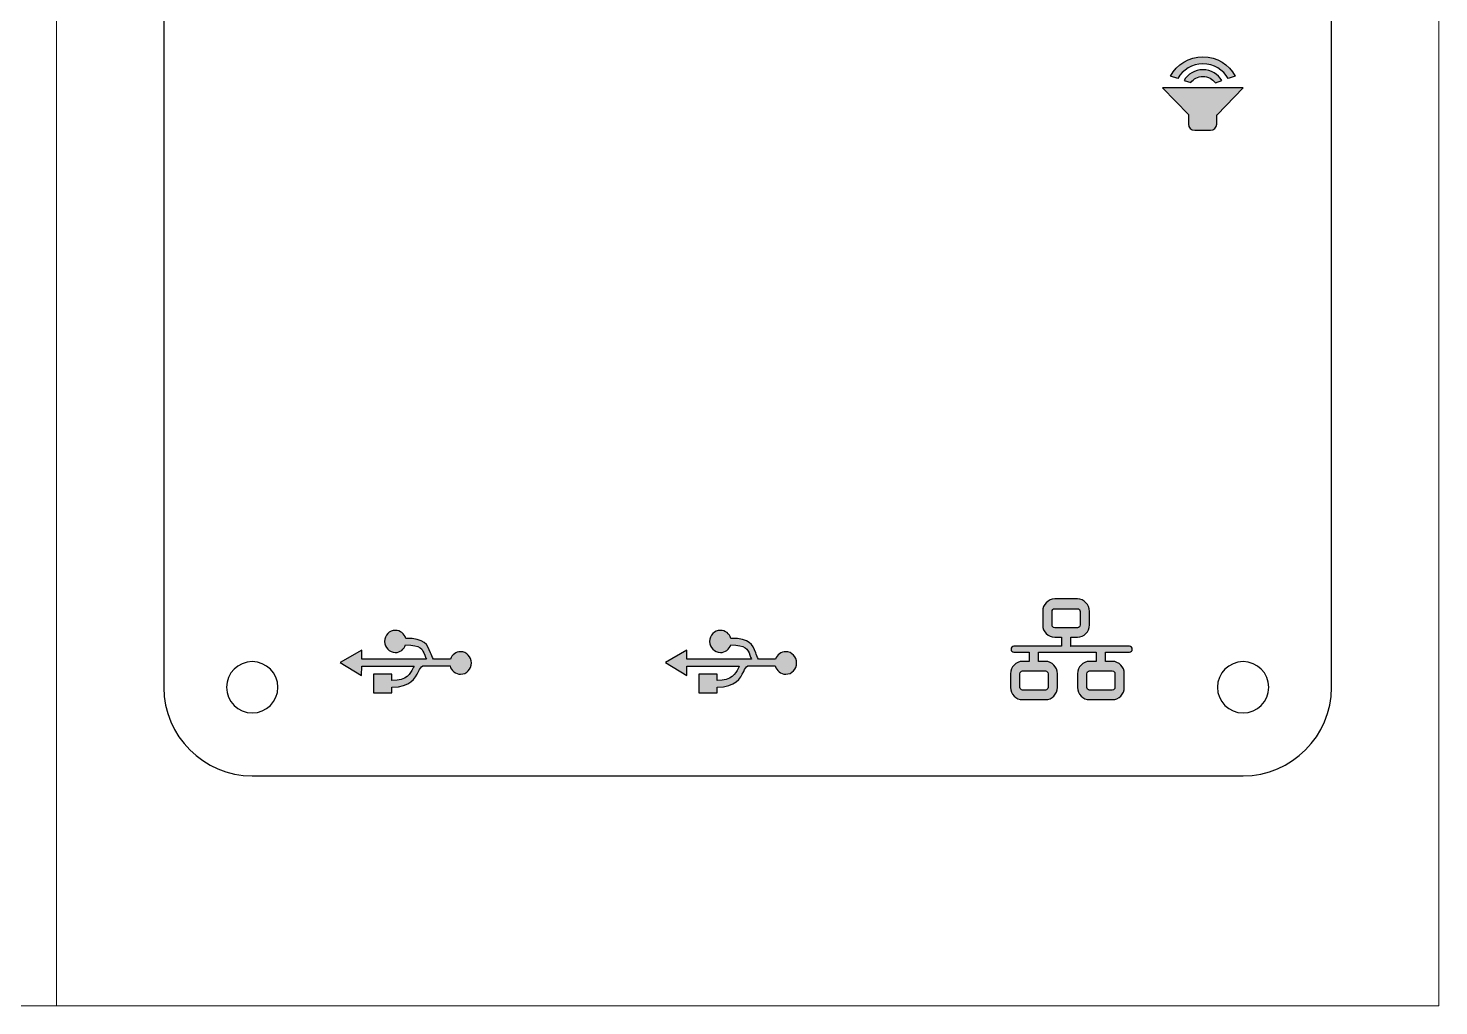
# Model space of a CAD drawing. Header units: millimetres. Extents: x -1309 to 1857, y -1546 to 39.
# Drawn here: x 639 to 718.8, y -515.6 to -460.4 of the extents above; entities that cross this region are included whole.
import ezdxf

# ---------------------------------------------------------------- set-up
doc = ezdxf.new("R2010")
doc.units = ezdxf.units.MM
doc.header["$LTSCALE"] = 0.5
doc.layers.get('0').update_dxf_attribs({"lineweight": 18})
doc.layers.add('red', color=7, linetype='Continuous')

msp = doc.modelspace()

# ---------------------------------------------------------------- hatches: boundary and pattern name
at = {"layer": 'red'}
h = msp.add_hatch(color=256, dxfattribs=at)
h.dxf.hatch_style = 2
edge = h.paths.add_edge_path()
edge.add_spline(control_points=[(707.236, -463.084), (707.236, -463.084), (706.848, -463.226), (706.848, -463.226), (706.57, -462.734), (706.037, -462.397), (705.42, -462.397), (704.806, -462.397), (704.279, -462.73), (704, -463.217), (704, -463.217), (703.594, -463.084), (703.594, -463.084), (703.932, -462.438), (704.624, -461.991), (705.42, -461.991), (706.216, -461.991), (706.899, -462.438), (707.236, -463.084)], knot_values=[0, 0, 0, 0, 1, 1, 1, 2, 2, 2, 3, 3, 3, 4, 4, 4, 5, 5, 5, 6, 6, 6, 6], degree=3, periodic=0)
edge = h.paths.add_edge_path()
edge.add_spline(control_points=[(706.218, -465.27), (706.218, -465.27), (707.695, -463.755), (707.695, -463.755), (707.695, -463.755), (703.144, -463.755), (703.144, -463.755), (703.144, -463.755), (704.599, -465.25), (704.599, -465.25), (704.599, -465.25), (704.599, -465.802), (704.599, -465.802), (704.599, -465.993), (704.759, -466.148), (704.955, -466.148), (704.955, -466.148), (705.842, -466.148), (705.842, -466.148), (706.038, -466.148), (706.198, -465.993), (706.198, -465.802), (706.198, -465.802), (706.198, -465.27), (706.198, -465.27), (706.198, -465.27), (706.218, -465.27), (706.218, -465.27)], knot_values=[0, 0, 0, 0, 1, 1, 1, 2, 2, 2, 3, 3, 3, 4, 4, 4, 5, 5, 5, 6, 6, 6, 7, 7, 7, 8, 8, 8, 9, 9, 9, 9], degree=3, periodic=0)
edge = h.paths.add_edge_path()
edge.add_spline(control_points=[(705.419, -462.73), (704.964, -462.73), (704.571, -462.972), (704.355, -463.328), (704.355, -463.328), (704.732, -463.449), (704.732, -463.449), (704.887, -463.242), (705.136, -463.106), (705.419, -463.106), (705.711, -463.106), (705.97, -463.25), (706.123, -463.469), (706.123, -463.469), (706.491, -463.343), (706.491, -463.343), (706.278, -462.979), (705.88, -462.73), (705.419, -462.73)], knot_values=[0, 0, 0, 0, 0.013889, 0.013889, 0.013889, 0.027778, 0.027778, 0.027778, 0.041667, 0.041667, 0.041667, 0.055556, 0.055556, 0.055556, 0.069444, 0.069444, 0.069444, 0.083333, 0.083333, 0.083333, 0.083333], degree=3, periodic=0)
edge.add_line((705.419, -462.73), (705.419, -462.73))
h = msp.add_hatch(color=256, dxfattribs=at)
h.dxf.hatch_style = 2
edge = h.paths.add_edge_path()
edge.add_spline(control_points=[(694.549, -496.86), (694.549, -496.86), (694.549, -497.629), (694.549, -497.629), (694.549, -498.014), (694.854, -498.325), (695.228, -498.325), (695.228, -498.325), (696.516, -498.325), (696.516, -498.325), (696.891, -498.325), (697.195, -498.014), (697.195, -497.629), (697.195, -497.629), (697.195, -496.86), (697.195, -496.86), (697.195, -496.474), (696.891, -496.164), (696.516, -496.164), (696.516, -496.164), (696.136, -496.164), (696.136, -496.164), (696.136, -496.164), (696.136, -495.635), (696.136, -495.635), (696.136, -495.635), (699.39, -495.635), (699.39, -495.635), (699.39, -495.635), (699.39, -496.164), (699.39, -496.164), (699.39, -496.164), (699.011, -496.164), (699.011, -496.164), (698.635, -496.164), (698.332, -496.474), (698.332, -496.86), (698.332, -496.86), (698.332, -497.629), (698.332, -497.629), (698.332, -498.014), (698.635, -498.325), (699.011, -498.325), (699.011, -498.325), (700.299, -498.325), (700.299, -498.325), (700.674, -498.325), (700.977, -498.014), (700.977, -497.629), (700.977, -497.629), (700.977, -496.86), (700.977, -496.86), (700.977, -496.474), (700.674, -496.164), (700.299, -496.164), (700.299, -496.164), (699.919, -496.164), (699.919, -496.164), (699.919, -496.164), (699.919, -495.635), (699.919, -495.635), (699.919, -495.635), (701.269, -495.635), (701.269, -495.635), (701.356, -495.635), (701.427, -495.566), (701.427, -495.477), (701.427, -495.387), (701.356, -495.309), (701.269, -495.309), (701.269, -495.309), (699.681, -495.309), (699.681, -495.309), (699.673, -495.308), (699.663, -495.309), (699.654, -495.309), (699.646, -495.309), (699.636, -495.308), (699.628, -495.309), (699.628, -495.309), (697.944, -495.309), (697.944, -495.309), (697.944, -495.303), (697.953, -495.298), (697.953, -495.291), (697.953, -495.291), (697.953, -494.797), (697.953, -494.797), (697.953, -494.797), (698.331, -494.797), (698.331, -494.797), (698.706, -494.797), (699.01, -494.486), (699.01, -494.101), (699.01, -494.101), (699.01, -493.342), (699.01, -493.342), (699.01, -492.957), (698.706, -492.637), (698.331, -492.637), (698.331, -492.637), (697.045, -492.637), (697.045, -492.637), (696.67, -492.637), (696.366, -492.957), (696.366, -493.342), (696.366, -493.342), (696.366, -494.101), (696.366, -494.101), (696.366, -494.486), (696.67, -494.797), (697.045, -494.797), (697.045, -494.797), (697.425, -494.797), (697.425, -494.797), (697.425, -494.797), (697.425, -495.291), (697.425, -495.291), (697.425, -495.298), (697.434, -495.303), (697.434, -495.309), (697.434, -495.309), (695.899, -495.309), (695.899, -495.309), (695.89, -495.308), (695.88, -495.309), (695.872, -495.309), (695.863, -495.309), (695.863, -495.308), (695.854, -495.309), (695.854, -495.309), (694.734, -495.309), (694.734, -495.309), (694.648, -495.309), (694.576, -495.387), (694.576, -495.477), (694.576, -495.566), (694.647, -495.635), (694.734, -495.635), (694.734, -495.635), (695.608, -495.635), (695.608, -495.635), (695.608, -495.635), (695.608, -496.164), (695.608, -496.164), (695.608, -496.164), (695.228, -496.164), (695.228, -496.164), (694.853, -496.164), (694.549, -496.474), (694.549, -496.86)], knot_values=[0, 0, 0, 0, 1, 1, 1, 2, 2, 2, 3, 3, 3, 4, 4, 4, 5, 5, 5, 6, 6, 6, 7, 7, 7, 8, 8, 8, 9, 9, 9, 10, 10, 10, 11, 11, 11, 12, 12, 12, 13, 13, 13, 14, 14, 14, 15, 15, 15, 16, 16, 16, 17, 17, 17, 18, 18, 18, 19, 19, 19, 20, 20, 20, 21, 21, 21, 22, 22, 22, 23, 23, 23, 24, 24, 24, 25, 25, 25, 26, 26, 26, 27, 27, 27, 28, 28, 28, 29, 29, 29, 30, 30, 30, 31, 31, 31, 32, 32, 32, 33, 33, 33, 34, 34, 34, 35, 35, 35, 36, 36, 36, 37, 37, 37, 38, 38, 38, 39, 39, 39, 40, 40, 40, 41, 41, 41, 42, 42, 42, 43, 43, 43, 44, 44, 44, 45, 45, 45, 46, 46, 46, 47, 47, 47, 48, 48, 48, 49, 49, 49, 50, 50, 50, 50], degree=3, periodic=0)
edge = h.paths.add_edge_path()
edge.add_spline(control_points=[(700.298, -496.702), (700.384, -496.702), (700.448, -496.773), (700.448, -496.86), (700.448, -496.86), (700.448, -497.629), (700.448, -497.629), (700.448, -497.716), (700.384, -497.787), (700.298, -497.787), (700.298, -497.787), (699.011, -497.787), (699.011, -497.787), (698.925, -497.787), (698.861, -497.716), (698.861, -497.629), (698.861, -497.629), (698.861, -496.86), (698.861, -496.86), (698.861, -496.773), (698.925, -496.702), (699.011, -496.702), (699.011, -496.702), (700.298, -496.702), (700.298, -496.702)], knot_values=[0, 0, 0, 0, 1, 1, 1, 2, 2, 2, 3, 3, 3, 4, 4, 4, 5, 5, 5, 6, 6, 6, 7, 7, 7, 8, 8, 8, 8], degree=3, periodic=0)
edge = h.paths.add_edge_path()
edge.add_spline(control_points=[(697.044, -494.259), (696.958, -494.259), (696.894, -494.19), (696.894, -494.101), (696.894, -494.101), (696.894, -493.342), (696.894, -493.342), (696.894, -493.255), (696.958, -493.184), (697.044, -493.184), (697.044, -493.184), (698.331, -493.184), (698.331, -493.184), (698.417, -493.184), (698.481, -493.255), (698.481, -493.342), (698.481, -493.342), (698.481, -494.101), (698.481, -494.101), (698.481, -494.19), (698.417, -494.259), (698.331, -494.259), (698.331, -494.259), (697.044, -494.259), (697.044, -494.259)], knot_values=[0, 0, 0, 0, 1, 1, 1, 2, 2, 2, 3, 3, 3, 4, 4, 4, 5, 5, 5, 6, 6, 6, 7, 7, 7, 8, 8, 8, 8], degree=3, periodic=0)
edge = h.paths.add_edge_path()
edge.add_spline(control_points=[(695.078, -496.86), (695.078, -496.773), (695.142, -496.702), (695.227, -496.702), (695.227, -496.702), (696.515, -496.702), (696.515, -496.702), (696.601, -496.702), (696.665, -496.773), (696.665, -496.86), (696.665, -496.86), (696.665, -497.629), (696.665, -497.629), (696.665, -497.716), (696.601, -497.787), (696.515, -497.787), (696.515, -497.787), (695.227, -497.787), (695.227, -497.787), (695.142, -497.787), (695.078, -497.716), (695.078, -497.629), (695.078, -497.629), (695.078, -496.86), (695.078, -496.86)], knot_values=[0, 0, 0, 0, 1, 1, 1, 2, 2, 2, 3, 3, 3, 4, 4, 4, 5, 5, 5, 6, 6, 6, 7, 7, 7, 8, 8, 8, 8], degree=3, periodic=0)
h = msp.add_hatch(color=256, dxfattribs=at)
h.dxf.hatch_style = 2
edge = h.paths.add_edge_path()
edge.add_spline(control_points=[(659.169, -495.036), (659.169, -495.381), (659.442, -495.661), (659.777, -495.661), (660.051, -495.661), (660.281, -495.482), (660.359, -495.231), (661.22, -495.235), (661.31, -495.466), (661.443, -495.812), (661.47, -495.882), (661.498, -495.956), (661.532, -496.032), (661.532, -496.032), (657.881, -496.041), (657.881, -496.041), (657.881, -496.041), (657.881, -495.521), (657.881, -495.521), (657.881, -495.521), (656.664, -496.226), (656.664, -496.226), (656.664, -496.226), (657.872, -496.959), (657.872, -496.959), (657.872, -496.959), (657.881, -496.43), (657.881, -496.43), (657.881, -496.43), (660.844, -496.43), (660.844, -496.43), (660.821, -496.472), (660.797, -496.515), (660.773, -496.562), (660.621, -496.862), (660.433, -497.236), (659.591, -497.25), (659.591, -497.25), (659.591, -496.888), (659.591, -496.888), (659.591, -496.888), (658.551, -496.888), (658.551, -496.888), (658.551, -496.888), (658.551, -497.946), (658.551, -497.946), (658.551, -497.946), (659.591, -497.946), (659.591, -497.946), (659.591, -497.946), (659.591, -497.62), (659.591, -497.62), (660.649, -497.606), (660.895, -497.117), (661.091, -496.729), (661.161, -496.59), (661.22, -496.463), (661.329, -496.421), (661.329, -496.421), (662.872, -496.421), (662.872, -496.421), (662.943, -496.688), (663.188, -496.888), (663.471, -496.888), (663.812, -496.888), (664.08, -496.603), (664.08, -496.253), (664.08, -495.904), (663.812, -495.619), (663.471, -495.619), (663.208, -495.619), (662.977, -495.792), (662.89, -496.033), (662.89, -496.033), (661.929, -496.033), (661.929, -496.033), (661.86, -495.908), (661.811, -495.79), (661.769, -495.679), (661.583, -495.197), (661.463, -494.866), (660.368, -494.86), (660.296, -494.599), (660.057, -494.41), (659.777, -494.41), (659.442, -494.41), (659.169, -494.691), (659.169, -495.036)], knot_values=[0, 0, 0, 0, 1, 1, 1, 2, 2, 2, 3, 3, 3, 4, 4, 4, 5, 5, 5, 6, 6, 6, 7, 7, 7, 8, 8, 8, 9, 9, 9, 10, 10, 10, 11, 11, 11, 12, 12, 12, 13, 13, 13, 14, 14, 14, 15, 15, 15, 16, 16, 16, 17, 17, 17, 18, 18, 18, 19, 19, 19, 20, 20, 20, 21, 21, 21, 22, 22, 22, 23, 23, 23, 24, 24, 24, 25, 25, 25, 26, 26, 26, 27, 27, 27, 28, 28, 28, 29, 29, 29, 29], degree=3, periodic=0)
h = msp.add_hatch(color=256, dxfattribs=at)
h.dxf.hatch_style = 2
edge = h.paths.add_edge_path()
edge.add_spline(control_points=[(677.544, -495.036), (677.544, -495.381), (677.817, -495.661), (678.152, -495.661), (678.426, -495.661), (678.657, -495.482), (678.734, -495.231), (679.595, -495.235), (679.685, -495.466), (679.819, -495.812), (679.846, -495.882), (679.873, -495.956), (679.907, -496.032), (679.907, -496.032), (676.257, -496.041), (676.257, -496.041), (676.257, -496.041), (676.257, -495.521), (676.257, -495.521), (676.257, -495.521), (675.039, -496.226), (675.039, -496.226), (675.039, -496.226), (676.247, -496.959), (676.247, -496.959), (676.247, -496.959), (676.257, -496.43), (676.257, -496.43), (676.257, -496.43), (679.219, -496.43), (679.219, -496.43), (679.196, -496.472), (679.173, -496.515), (679.149, -496.562), (678.997, -496.862), (678.808, -497.236), (677.967, -497.25), (677.967, -497.25), (677.967, -496.888), (677.967, -496.888), (677.967, -496.888), (676.926, -496.888), (676.926, -496.888), (676.926, -496.888), (676.926, -497.946), (676.926, -497.946), (676.926, -497.946), (677.967, -497.946), (677.967, -497.946), (677.967, -497.946), (677.967, -497.62), (677.967, -497.62), (679.024, -497.606), (679.27, -497.117), (679.466, -496.729), (679.536, -496.59), (679.596, -496.463), (679.705, -496.421), (679.705, -496.421), (681.248, -496.421), (681.248, -496.421), (681.318, -496.688), (681.564, -496.888), (681.847, -496.888), (682.187, -496.888), (682.456, -496.603), (682.456, -496.253), (682.456, -495.904), (682.188, -495.619), (681.847, -495.619), (681.583, -495.619), (681.352, -495.792), (681.266, -496.033), (681.266, -496.033), (680.304, -496.033), (680.304, -496.033), (680.236, -495.908), (680.187, -495.79), (680.145, -495.679), (679.958, -495.197), (679.839, -494.866), (678.743, -494.86), (678.671, -494.599), (678.433, -494.41), (678.152, -494.41), (677.817, -494.41), (677.544, -494.691), (677.544, -495.036)], knot_values=[0, 0, 0, 0, 1, 1, 1, 2, 2, 2, 3, 3, 3, 4, 4, 4, 5, 5, 5, 6, 6, 6, 7, 7, 7, 8, 8, 8, 9, 9, 9, 10, 10, 10, 11, 11, 11, 12, 12, 12, 13, 13, 13, 14, 14, 14, 15, 15, 15, 16, 16, 16, 17, 17, 17, 18, 18, 18, 19, 19, 19, 20, 20, 20, 21, 21, 21, 22, 22, 22, 23, 23, 23, 24, 24, 24, 25, 25, 25, 26, 26, 26, 27, 27, 27, 28, 28, 28, 29, 29, 29, 29], degree=3, periodic=0)

# ---------------------------------------------------------------- linework, layer by layer
for p, q in [((640.625, 0), (640.625, -515.625)), ((718.75, 0), (718.75, -515.625)), ((0, -515.625), (718.75, -515.625))]:
    msp.add_line(p, q)
for points in [[(646.692, -408.628), (646.692, -408.628), (646.692, -497.629), (646.692, -497.629)], [(712.692, -497.629), (712.692, -497.629), (712.692, -408.628), (712.692, -408.628)], [(704, -463.217), (704, -463.217), (703.594, -463.084), (703.594, -463.084)], [(705.419, -462.73), (704.964, -462.73), (704.571, -462.972), (704.355, -463.328)], [(706.491, -463.343), (706.278, -462.979), (705.88, -462.73), (705.419, -462.73)], [(707.236, -463.084), (707.236, -463.084), (706.848, -463.226), (706.848, -463.226)], [(707.695, -463.755), (707.695, -463.755), (703.144, -463.755), (703.144, -463.755)], [(703.144, -463.755), (703.144, -463.755), (704.599, -465.25), (704.599, -465.25)], [(704.355, -463.328), (704.355, -463.328), (704.732, -463.449), (704.732, -463.449)], [(706.123, -463.469), (706.123, -463.469), (706.491, -463.343), (706.491, -463.343)], [(706.218, -465.27), (706.218, -465.27), (707.695, -463.755), (707.695, -463.755)], [(704.599, -465.25), (704.599, -465.25), (704.599, -465.802), (704.599, -465.802)], [(706.198, -465.802), (706.198, -465.802), (706.198, -465.27), (706.198, -465.27)], [(706.198, -465.27), (706.198, -465.27), (706.218, -465.27), (706.218, -465.27)], [(704.599, -465.802), (704.599, -465.993), (704.759, -466.148), (704.955, -466.148)], [(704.955, -466.148), (704.955, -466.148), (705.842, -466.148), (705.842, -466.148)], [(705.842, -466.148), (706.038, -466.148), (706.198, -465.993), (706.198, -465.802)], [(697.045, -492.637), (696.67, -492.637), (696.366, -492.957), (696.366, -493.342)], [(698.331, -492.637), (698.331, -492.637), (697.045, -492.637), (697.045, -492.637)], [(699.01, -493.342), (699.01, -492.957), (698.706, -492.637), (698.331, -492.637)], [(696.366, -493.342), (696.366, -493.342), (696.366, -494.101), (696.366, -494.101)], [(696.894, -493.342), (696.894, -493.255), (696.958, -493.184), (697.044, -493.184)], [(696.894, -494.101), (696.894, -494.101), (696.894, -493.342), (696.894, -493.342)], [(697.044, -493.184), (697.044, -493.184), (698.331, -493.184), (698.331, -493.184)], [(698.331, -493.184), (698.417, -493.184), (698.481, -493.255), (698.481, -493.342)], [(698.481, -493.342), (698.481, -493.342), (698.481, -494.101), (698.481, -494.101)], [(699.01, -494.101), (699.01, -494.101), (699.01, -493.342), (699.01, -493.342)], [(696.366, -494.101), (696.366, -494.486), (696.67, -494.797), (697.045, -494.797)], [(697.044, -494.259), (696.958, -494.259), (696.894, -494.19), (696.894, -494.101)], [(698.331, -494.797), (698.706, -494.797), (699.01, -494.486), (699.01, -494.101)], [(698.481, -494.101), (698.481, -494.19), (698.417, -494.259), (698.331, -494.259)], [(661.769, -495.679), (661.583, -495.197), (661.463, -494.866), (660.368, -494.86)], [(680.145, -495.679), (679.958, -495.197), (679.839, -494.866), (678.743, -494.86)], [(698.331, -494.259), (698.331, -494.259), (697.044, -494.259), (697.044, -494.259)], [(697.045, -494.797), (697.045, -494.797), (697.425, -494.797), (697.425, -494.797)], [(697.425, -494.797), (697.425, -494.797), (697.425, -495.291), (697.425, -495.291)], [(697.953, -495.291), (697.953, -495.291), (697.953, -494.797), (697.953, -494.797)], [(697.953, -494.797), (697.953, -494.797), (698.331, -494.797), (698.331, -494.797)], [(657.881, -495.521), (657.881, -495.521), (656.664, -496.226), (656.664, -496.226)], [(657.881, -496.041), (657.881, -496.041), (657.881, -495.521), (657.881, -495.521)], [(660.359, -495.231), (661.22, -495.235), (661.31, -495.466), (661.443, -495.812)], [(661.443, -495.812), (661.47, -495.882), (661.498, -495.956), (661.532, -496.032)], [(661.929, -496.033), (661.86, -495.908), (661.811, -495.79), (661.769, -495.679)], [(676.257, -495.521), (676.257, -495.521), (675.039, -496.226), (675.039, -496.226)], [(676.257, -496.041), (676.257, -496.041), (676.257, -495.521), (676.257, -495.521)], [(678.734, -495.231), (679.595, -495.235), (679.685, -495.466), (679.819, -495.812)], [(679.819, -495.812), (679.846, -495.882), (679.873, -495.956), (679.907, -496.032)], [(680.304, -496.033), (680.236, -495.908), (680.187, -495.79), (680.145, -495.679)], [(695.854, -495.309), (695.854, -495.309), (694.734, -495.309), (694.734, -495.309)], [(694.734, -495.635), (694.734, -495.635), (695.608, -495.635), (695.608, -495.635)], [(695.608, -495.635), (695.608, -495.635), (695.608, -496.164), (695.608, -496.164)], [(697.434, -495.309), (697.434, -495.309), (695.899, -495.309), (695.899, -495.309)], [(696.136, -496.164), (696.136, -496.164), (696.136, -495.635), (696.136, -495.635)], [(696.136, -495.635), (696.136, -495.635), (699.39, -495.635), (699.39, -495.635)], [(697.425, -495.291), (697.425, -495.298), (697.434, -495.303), (697.434, -495.309)], [(697.944, -495.309), (697.944, -495.303), (697.953, -495.298), (697.953, -495.291)], [(699.628, -495.309), (699.628, -495.309), (697.944, -495.309), (697.944, -495.309)], [(699.39, -495.635), (699.39, -495.635), (699.39, -496.164), (699.39, -496.164)], [(701.269, -495.309), (701.269, -495.309), (699.681, -495.309), (699.681, -495.309)], [(699.919, -496.164), (699.919, -496.164), (699.919, -495.635), (699.919, -495.635)], [(699.919, -495.635), (699.919, -495.635), (701.269, -495.635), (701.269, -495.635)], [(656.664, -496.226), (656.664, -496.226), (657.872, -496.959), (657.872, -496.959)], [(657.872, -496.959), (657.872, -496.959), (657.881, -496.43), (657.881, -496.43)], [(661.532, -496.032), (661.532, -496.032), (657.881, -496.041), (657.881, -496.041)], [(657.881, -496.43), (657.881, -496.43), (660.844, -496.43), (660.844, -496.43)], [(660.773, -496.562), (660.621, -496.862), (660.433, -497.236), (659.591, -497.25)], [(660.844, -496.43), (660.821, -496.472), (660.797, -496.515), (660.773, -496.562)], [(661.091, -496.729), (661.161, -496.59), (661.22, -496.463), (661.329, -496.421)], [(661.329, -496.421), (661.329, -496.421), (662.872, -496.421), (662.872, -496.421)], [(662.89, -496.033), (662.89, -496.033), (661.929, -496.033), (661.929, -496.033)], [(675.039, -496.226), (675.039, -496.226), (676.247, -496.959), (676.247, -496.959)], [(676.247, -496.959), (676.247, -496.959), (676.257, -496.43), (676.257, -496.43)], [(679.907, -496.032), (679.907, -496.032), (676.257, -496.041), (676.257, -496.041)], [(676.257, -496.43), (676.257, -496.43), (679.219, -496.43), (679.219, -496.43)], [(679.149, -496.562), (678.997, -496.862), (678.808, -497.236), (677.967, -497.25)], [(679.219, -496.43), (679.196, -496.472), (679.173, -496.515), (679.149, -496.562)], [(679.466, -496.729), (679.536, -496.59), (679.596, -496.463), (679.705, -496.421)], [(679.705, -496.421), (679.705, -496.421), (681.248, -496.421), (681.248, -496.421)], [(681.266, -496.033), (681.266, -496.033), (680.304, -496.033), (680.304, -496.033)], [(695.228, -496.164), (694.853, -496.164), (694.549, -496.474), (694.549, -496.86)], [(695.608, -496.164), (695.608, -496.164), (695.228, -496.164), (695.228, -496.164)], [(696.516, -496.164), (696.516, -496.164), (696.136, -496.164), (696.136, -496.164)], [(697.195, -496.86), (697.195, -496.474), (696.891, -496.164), (696.516, -496.164)], [(699.011, -496.164), (698.635, -496.164), (698.332, -496.474), (698.332, -496.86)], [(699.39, -496.164), (699.39, -496.164), (699.011, -496.164), (699.011, -496.164)], [(700.299, -496.164), (700.299, -496.164), (699.919, -496.164), (699.919, -496.164)], [(700.977, -496.86), (700.977, -496.474), (700.674, -496.164), (700.299, -496.164)], [(659.591, -496.888), (659.591, -496.888), (658.551, -496.888), (658.551, -496.888)], [(658.551, -496.888), (658.551, -496.888), (658.551, -497.946), (658.551, -497.946)], [(659.591, -497.62), (660.649, -497.606), (660.895, -497.117), (661.091, -496.729)], [(659.591, -497.25), (659.591, -497.25), (659.591, -496.888), (659.591, -496.888)], [(677.967, -496.888), (677.967, -496.888), (676.926, -496.888), (676.926, -496.888)], [(676.926, -496.888), (676.926, -496.888), (676.926, -497.946), (676.926, -497.946)], [(677.967, -497.62), (679.024, -497.606), (679.27, -497.117), (679.466, -496.729)], [(677.967, -497.25), (677.967, -497.25), (677.967, -496.888), (677.967, -496.888)], [(694.549, -496.86), (694.549, -496.86), (694.549, -497.629), (694.549, -497.629)], [(695.078, -496.86), (695.078, -496.773), (695.142, -496.702), (695.227, -496.702)], [(695.078, -497.629), (695.078, -497.629), (695.078, -496.86), (695.078, -496.86)], [(695.227, -496.702), (695.227, -496.702), (696.515, -496.702), (696.515, -496.702)], [(696.515, -496.702), (696.601, -496.702), (696.665, -496.773), (696.665, -496.86)], [(696.665, -496.86), (696.665, -496.86), (696.665, -497.629), (696.665, -497.629)], [(697.195, -497.629), (697.195, -497.629), (697.195, -496.86), (697.195, -496.86)], [(698.332, -496.86), (698.332, -496.86), (698.332, -497.629), (698.332, -497.629)], [(698.861, -496.86), (698.861, -496.773), (698.925, -496.702), (699.011, -496.702)], [(698.861, -497.629), (698.861, -497.629), (698.861, -496.86), (698.861, -496.86)], [(699.011, -496.702), (699.011, -496.702), (700.298, -496.702), (700.298, -496.702)], [(700.298, -496.702), (700.384, -496.702), (700.448, -496.773), (700.448, -496.86)], [(700.448, -496.86), (700.448, -496.86), (700.448, -497.629), (700.448, -497.629)], [(700.977, -497.629), (700.977, -497.629), (700.977, -496.86), (700.977, -496.86)], [(646.692, -497.629), (646.692, -500.379), (648.941, -502.629), (651.691, -502.629)], [(658.551, -497.946), (658.551, -497.946), (659.591, -497.946), (659.591, -497.946)], [(659.591, -497.946), (659.591, -497.946), (659.591, -497.62), (659.591, -497.62)], [(676.926, -497.946), (676.926, -497.946), (677.967, -497.946), (677.967, -497.946)], [(677.967, -497.946), (677.967, -497.946), (677.967, -497.62), (677.967, -497.62)], [(694.549, -497.629), (694.549, -498.014), (694.854, -498.325), (695.228, -498.325)], [(695.227, -497.787), (695.142, -497.787), (695.078, -497.716), (695.078, -497.629)], [(696.515, -497.787), (696.515, -497.787), (695.227, -497.787), (695.227, -497.787)], [(696.665, -497.629), (696.665, -497.716), (696.601, -497.787), (696.515, -497.787)], [(696.516, -498.325), (696.891, -498.325), (697.195, -498.014), (697.195, -497.629)], [(698.332, -497.629), (698.332, -498.014), (698.635, -498.325), (699.011, -498.325)], [(699.011, -497.787), (698.925, -497.787), (698.861, -497.716), (698.861, -497.629)], [(700.298, -497.787), (700.298, -497.787), (699.011, -497.787), (699.011, -497.787)], [(700.448, -497.629), (700.448, -497.716), (700.384, -497.787), (700.298, -497.787)], [(700.299, -498.325), (700.674, -498.325), (700.977, -498.014), (700.977, -497.629)], [(707.692, -502.629), (710.442, -502.629), (712.692, -500.379), (712.692, -497.629)], [(695.228, -498.325), (695.228, -498.325), (696.516, -498.325), (696.516, -498.325)], [(699.011, -498.325), (699.011, -498.325), (700.299, -498.325), (700.299, -498.325)], [(651.691, -502.629), (651.691, -502.629), (707.692, -502.629), (707.692, -502.629)]]:
    msp.add_open_spline(points, degree=3, dxfattribs=at)
for points, knots in [([(703.594, -463.084), (703.932, -462.438), (704.624, -461.991), (705.42, -461.991), (706.216, -461.991), (706.899, -462.438), (707.236, -463.084)], [4, 4, 4, 4, 5, 5, 5, 6, 6, 6, 6]), ([(706.848, -463.226), (706.57, -462.734), (706.037, -462.397), (705.42, -462.397), (704.806, -462.397), (704.279, -462.73), (704, -463.217)], [1, 1, 1, 1, 2, 2, 2, 3, 3, 3, 3]), ([(704.732, -463.449), (704.887, -463.242), (705.136, -463.106), (705.419, -463.106), (705.711, -463.106), (705.97, -463.25), (706.123, -463.469)], [2, 2, 2, 2, 3, 3, 3, 4, 4, 4, 4]), ([(660.368, -494.86), (660.296, -494.599), (660.057, -494.41), (659.777, -494.41), (659.442, -494.41), (659.169, -494.691), (659.169, -495.036)], [27, 27, 27, 27, 28, 28, 28, 29, 29, 29, 29]), ([(659.169, -495.036), (659.169, -495.381), (659.442, -495.661), (659.777, -495.661), (660.051, -495.661), (660.281, -495.482), (660.359, -495.231)], [0, 0, 0, 0, 1, 1, 1, 2, 2, 2, 2]), ([(678.743, -494.86), (678.671, -494.599), (678.433, -494.41), (678.152, -494.41), (677.817, -494.41), (677.544, -494.691), (677.544, -495.036)], [27, 27, 27, 27, 28, 28, 28, 29, 29, 29, 29]), ([(677.544, -495.036), (677.544, -495.381), (677.817, -495.661), (678.152, -495.661), (678.426, -495.661), (678.657, -495.482), (678.734, -495.231)], [0, 0, 0, 0, 1, 1, 1, 2, 2, 2, 2]), ([(662.872, -496.421), (662.943, -496.688), (663.188, -496.888), (663.471, -496.888), (663.812, -496.888), (664.08, -496.603), (664.08, -496.253), (664.08, -495.904), (663.812, -495.619), (663.471, -495.619), (663.208, -495.619), (662.977, -495.792), (662.89, -496.033)], [20, 20, 20, 20, 21, 21, 21, 22, 22, 22, 23, 23, 23, 24, 24, 24, 24]), ([(681.248, -496.421), (681.318, -496.688), (681.564, -496.888), (681.847, -496.888), (682.187, -496.888), (682.456, -496.603), (682.456, -496.253), (682.456, -495.904), (682.188, -495.619), (681.847, -495.619), (681.583, -495.619), (681.352, -495.792), (681.266, -496.033)], [20, 20, 20, 20, 21, 21, 21, 22, 22, 22, 23, 23, 23, 24, 24, 24, 24]), ([(694.734, -495.309), (694.648, -495.309), (694.576, -495.387), (694.576, -495.477), (694.576, -495.566), (694.647, -495.635), (694.734, -495.635)], [44, 44, 44, 44, 45, 45, 45, 46, 46, 46, 46]), ([(695.899, -495.309), (695.89, -495.308), (695.88, -495.309), (695.872, -495.309), (695.863, -495.309), (695.863, -495.308), (695.854, -495.309)], [41, 41, 41, 41, 42, 42, 42, 43, 43, 43, 43]), ([(699.681, -495.309), (699.673, -495.308), (699.663, -495.309), (699.654, -495.309), (699.646, -495.309), (699.636, -495.308), (699.628, -495.309)], [24, 24, 24, 24, 25, 25, 25, 26, 26, 26, 26]), ([(701.269, -495.635), (701.356, -495.635), (701.427, -495.566), (701.427, -495.477), (701.427, -495.387), (701.356, -495.309), (701.269, -495.309)], [21, 21, 21, 21, 22, 22, 22, 23, 23, 23, 23]), ([(650.241, -497.628), (650.241, -496.828), (650.89, -496.178), (651.691, -496.178), (652.492, -496.178), (653.141, -496.827), (653.141, -497.628), (653.141, -498.428), (652.492, -499.078), (651.691, -499.078), (650.891, -499.078), (650.241, -498.429), (650.241, -497.628)], [0, 0, 0, 0, 1, 1, 1, 2, 2, 2, 3, 3, 3, 4, 4, 4, 4]), ([(709.142, -497.628), (709.142, -498.428), (708.493, -499.078), (707.692, -499.078), (706.891, -499.078), (706.242, -498.429), (706.242, -497.628), (706.242, -496.828), (706.891, -496.178), (707.692, -496.178), (708.493, -496.178), (709.142, -496.828), (709.142, -497.628)], [0, 0, 0, 0, 1, 1, 1, 2, 2, 2, 3, 3, 3, 4, 4, 4, 4])]:
    msp.add_open_spline(points, degree=3, knots=knots, dxfattribs=at)

doc.saveas('drawing.dxf')
